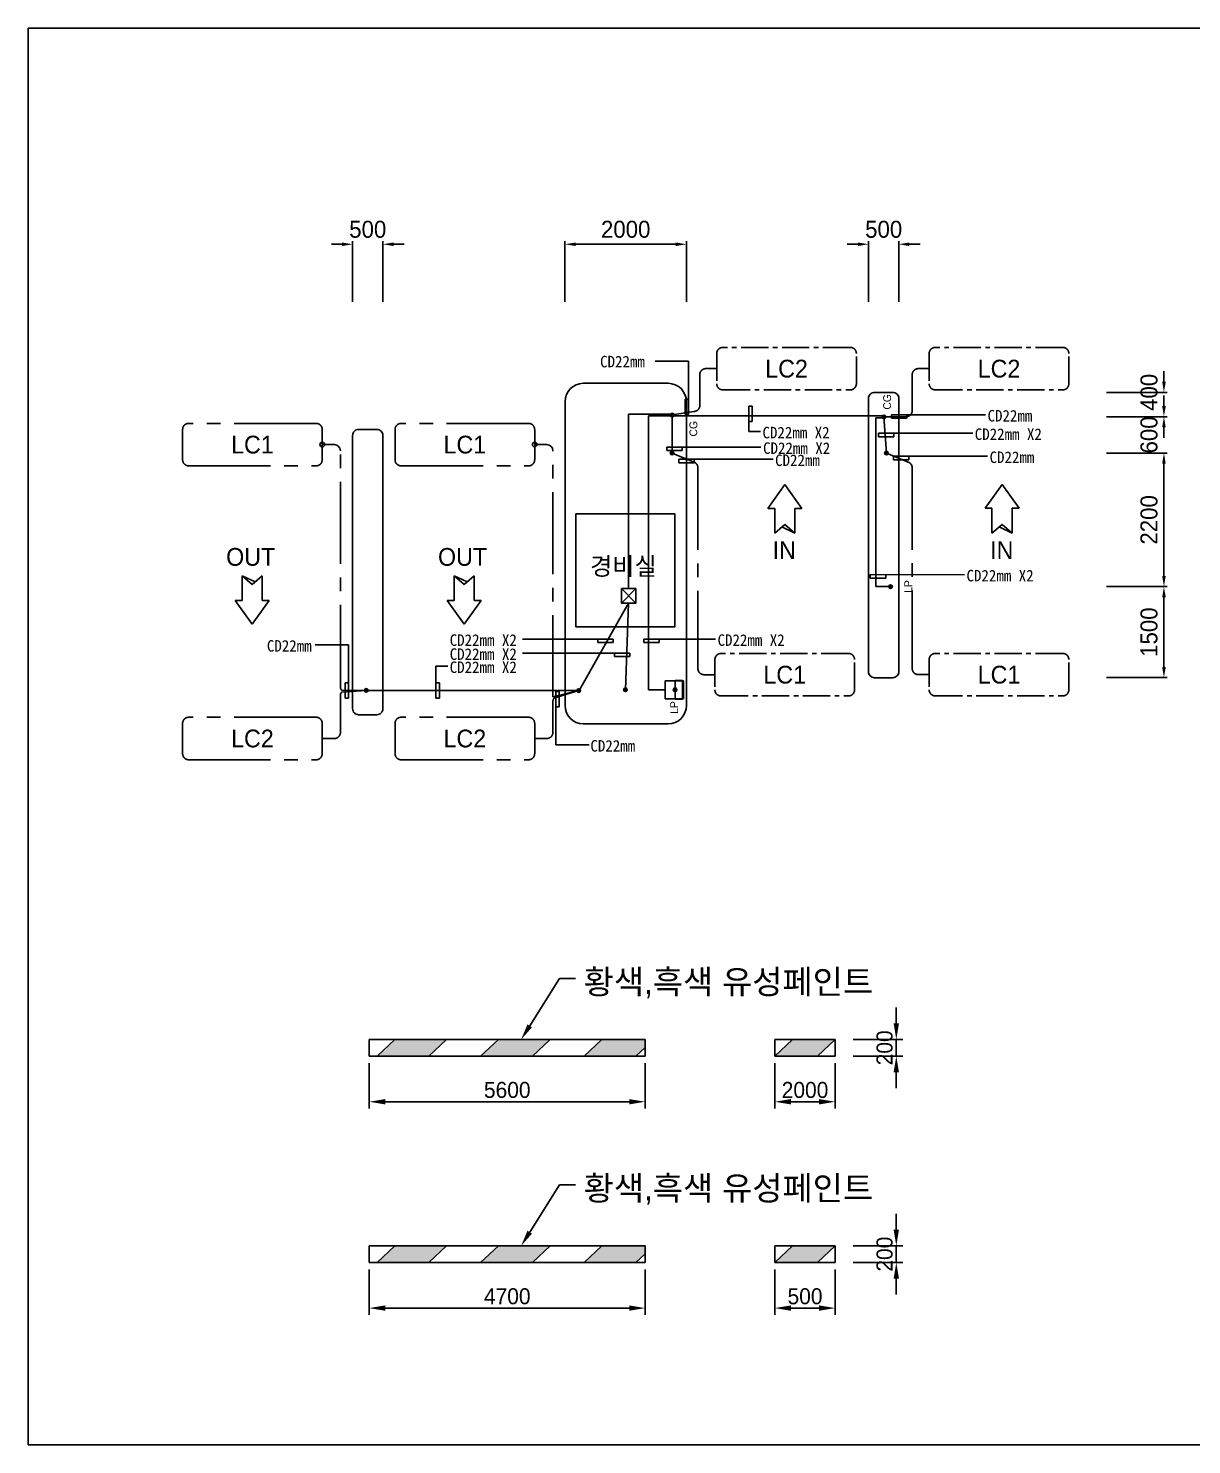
# Model space of a CAD drawing. Header units: millimetres. Extents: x 29838256 to 30236675, y -914750 to -833241.
# Drawn here: x 30005201 to 30024370, y -914750 to -891411 of the extents above; entities that cross this region are included whole.
import ezdxf
from ezdxf.enums import TextEntityAlignment as Align

# ---------------------------------------------------------------- set-up
doc = ezdxf.new("R2010")
doc.units = ezdxf.units.MM
doc.header["$LTSCALE"] = 600
doc.header["$MEASUREMENT"] = 0
doc.header["$PDSIZE"] = 1000
doc.linetypes.add('CENTER2', pattern=[1.125, 0.75, -0.125, 0.125, -0.125])
doc.layers.get('0').update_dxf_attribs({"linetype": 'CONTINUOUS'})
doc.layers.get('DEFPOINTS').update_dxf_attribs({"linetype": 'CONTINUOUS'})
for name, color, linetype in [('DY2', 2, 'CONTINUOUS'), ('DY3', 7, 'CONTINUOUS'), ('DY4', 1, 'CONTINUOUS'), ('e-con', 1, 'CONTINUOUS'), ('e-text', 6, 'CONTINUOUS'), ('e-text-box', 7, 'CONTINUOUS'), ('Parking-D', 1, 'CONTINUOUS'), ('Parking-S', 3, 'CONTINUOUS')]:
    doc.layers.add(name, color=color, linetype=linetype)
doc.styles.add('HGS', font='', dxfattribs={"height": 4.9})
doc.styles.add('돋움', font='Dotum.TTF')
doc.styles.add('돋음', font='Dotum.TTF')
doc.styles.get('HGS').set_extended_font_data('GulimChe')
doc.dimstyles.new('PARKING', dxfattribs={"dimscale": 1.5, "dimtxt": 80, "dimasz": 50, "dimexe": 15, "dimexo": 10, "dimgap": 30, "dimtad": 1, "dimdec": 0, "dimzin": 0, "dimdsep": 46, "dimtxsty": '돋움', "dimcen": 0.09, "dimclrd": 1, "dimclre": 1, "dimclrt": 3, "dimadec": 0, "dimazin": 0, "dimtfac": 1, "dimtdec": 0, "dimtix": 1, "dimtofl": 0, "dimtmove": 0, "dimatfit": 3, "dimfxl": 1, "dimtolj": 1, "dimtzin": 0, "dimarcsym": 0})

# ---------------------------------------------------------------- blocks, each defined once
blk = doc.blocks.new('*D336')
at = {"layer": 'DEFPOINTS', "color": 0, "transparency": 16777216}
for p in [(30019045, -894969), (30019045, -895951), (30019545, -895951)]:
    blk.add_point(p, dxfattribs=at)
at = {"layer": 'Parking-D', "color": 1, "lineweight": -2, "transparency": 16777216}
for p, q in [((30018870, -894969), (30018695, -894969)), ((30019045, -895916), (30019045, -894917)), ((30019545, -895916), (30019545, -894917)), ((30019720, -894969), (30019895, -894969))]:
    blk.add_line(p, q, dxfattribs=at)
at = {"layer": 'Parking-D', "color": 1, "transparency": 16777216}
for points in [[(30018870, -894940), (30018870, -894999), (30019045, -894969)], [(30019720, -894940), (30019720, -894999), (30019545, -894969)]]:
    blk.add_solid(points, dxfattribs=at)
at = {"layer": 'Parking-D', "color": 3, "transparency": 16777216, "insert": (30019295, -894724), "char_height": 280, "attachment_point": 5, "style": '돋움'}
blk.add_mtext('\\A1;500', dxfattribs=at)
blk = doc.blocks.new('*D337')
at = {"layer": 'DEFPOINTS', "color": 0, "transparency": 16777216}
for p in [(30011044, -894969), (30010544, -895951), (30011044, -895951)]:
    blk.add_point(p, dxfattribs=at)
at = {"layer": 'Parking-D', "color": 1, "lineweight": -2, "transparency": 16777216}
for p, q in [((30010369, -894969), (30010194, -894969)), ((30010544, -895916), (30010544, -894917)), ((30011044, -895916), (30011044, -894917)), ((30011219, -894969), (30011394, -894969))]:
    blk.add_line(p, q, dxfattribs=at)
at = {"layer": 'Parking-D', "color": 1, "transparency": 16777216}
for points in [[(30010369, -894940), (30010369, -894999), (30010544, -894969)], [(30011219, -894940), (30011219, -894999), (30011044, -894969)]]:
    blk.add_solid(points, dxfattribs=at)
at = {"layer": 'Parking-D', "color": 3, "transparency": 16777216, "insert": (30010794, -894724), "char_height": 280, "attachment_point": 5, "style": '돋움'}
blk.add_mtext('\\A1;500', dxfattribs=at)
blk = doc.blocks.new('*D338')
at = {"layer": 'DEFPOINTS', "color": 0, "transparency": 16777216}
for p in [(30016045, -894969), (30014044, -895951), (30016045, -895951)]:
    blk.add_point(p, dxfattribs=at)
at = {"layer": 'Parking-D', "color": 1, "lineweight": -2, "transparency": 16777216}
for p, q in [((30014044, -895916), (30014044, -894917)), ((30014219, -894969), (30015870, -894969)), ((30016045, -895916), (30016045, -894917))]:
    blk.add_line(p, q, dxfattribs=at)
at = {"layer": 'Parking-D', "color": 1, "transparency": 16777216}
for points in [[(30014219, -894940), (30014219, -894999), (30014044, -894969)], [(30015870, -894940), (30015870, -894999), (30016045, -894969)]]:
    blk.add_solid(points, dxfattribs=at)
at = {"layer": 'Parking-D', "color": 3, "transparency": 16777216, "insert": (30015044, -894724), "char_height": 280, "attachment_point": 5, "style": '돋움'}
blk.add_mtext('\\A1;2000', dxfattribs=at)
blk = doc.blocks.new('*D339')
at = {"layer": 'DEFPOINTS', "color": 0, "transparency": 16777216}
for p in [(30022932, -897410), (30023913, -897410), (30022932, -897811)]:
    blk.add_point(p, dxfattribs=at)
at = {"layer": 'Parking-D', "color": 1, "lineweight": -2, "transparency": 16777216}
for p, q in [((30023913, -897235), (30023913, -897060)), ((30022967, -897410), (30023966, -897410)), ((30022967, -897811), (30023966, -897811)), ((30023913, -897986), (30023913, -898161))]:
    blk.add_line(p, q, dxfattribs=at)
at = {"layer": 'Parking-D', "color": 1, "transparency": 16777216}
for points in [[(30023884, -897235), (30023943, -897235), (30023913, -897410)], [(30023884, -897986), (30023943, -897986), (30023913, -897811)]]:
    blk.add_solid(points, dxfattribs=at)
at = {"layer": 'Parking-D', "color": 3, "transparency": 16777216, "insert": (30023668, -897410), "char_height": 280, "attachment_point": 5, "rotation": 90, "style": '돋움'}
blk.add_mtext('\\A1;400', dxfattribs=at)
blk = doc.blocks.new('*D340')
at = {"layer": 'DEFPOINTS', "color": 0, "transparency": 16777216}
for p in [(30022932, -900611), (30023913, -900611), (30022932, -902111)]:
    blk.add_point(p, dxfattribs=at)
at = {"layer": 'Parking-D', "color": 1, "lineweight": -2, "transparency": 16777216}
for p, q in [((30022967, -900611), (30023966, -900611)), ((30023913, -901936), (30023913, -900786)), ((30022967, -902111), (30023966, -902111))]:
    blk.add_line(p, q, dxfattribs=at)
at = {"layer": 'Parking-D', "color": 1, "transparency": 16777216}
for points in [[(30023884, -900786), (30023943, -900786), (30023913, -900611)], [(30023884, -901936), (30023943, -901936), (30023913, -902111)]]:
    blk.add_solid(points, dxfattribs=at)
at = {"layer": 'Parking-D', "color": 3, "transparency": 16777216, "insert": (30023668, -901361), "char_height": 280, "attachment_point": 5, "rotation": 90, "style": '돋움'}
blk.add_mtext('\\A1;1500', dxfattribs=at)
blk = doc.blocks.new('*D341')
at = {"layer": 'DEFPOINTS', "color": 0, "transparency": 16777216}
for p in [(30022932, -897811), (30023913, -897811), (30022932, -898411)]:
    blk.add_point(p, dxfattribs=at)
at = {"layer": 'Parking-D', "color": 1, "lineweight": -2, "transparency": 16777216}
for p, q in [((30023913, -897636), (30023913, -897461)), ((30022967, -897811), (30023966, -897811)), ((30022967, -898411), (30023966, -898411)), ((30023913, -898586), (30023913, -898761))]:
    blk.add_line(p, q, dxfattribs=at)
at = {"layer": 'Parking-D', "color": 1, "transparency": 16777216}
for points in [[(30023884, -897636), (30023943, -897636), (30023913, -897811)], [(30023884, -898586), (30023943, -898586), (30023913, -898411)]]:
    blk.add_solid(points, dxfattribs=at)
at = {"layer": 'Parking-D', "color": 3, "transparency": 16777216, "insert": (30023668, -898111), "char_height": 280, "attachment_point": 5, "rotation": 90, "style": '돋움'}
blk.add_mtext('\\A1;600', dxfattribs=at)
blk = doc.blocks.new('*D342')
at = {"layer": 'DEFPOINTS', "color": 0, "transparency": 16777216}
for p in [(30022932, -898411), (30023913, -898411), (30022932, -900611)]:
    blk.add_point(p, dxfattribs=at)
at = {"layer": 'Parking-D', "color": 1, "lineweight": -2, "transparency": 16777216}
for p, q in [((30022967, -898411), (30023966, -898411)), ((30023913, -900436), (30023913, -898586)), ((30022967, -900611), (30023966, -900611))]:
    blk.add_line(p, q, dxfattribs=at)
at = {"layer": 'Parking-D', "color": 1, "transparency": 16777216}
for points in [[(30023884, -898586), (30023943, -898586), (30023913, -898411)], [(30023884, -900436), (30023943, -900436), (30023913, -900611)]]:
    blk.add_solid(points, dxfattribs=at)
at = {"layer": 'Parking-D', "color": 3, "transparency": 16777216, "insert": (30023668, -899511), "char_height": 280, "attachment_point": 5, "rotation": 90, "style": '돋움'}
blk.add_mtext('\\A1;2200', dxfattribs=at)

msp = doc.modelspace()

# ---------------------------------------------------------------- hatches: boundary and pattern name
at = {"layer": 'DY2', "ltscale": 5}
h = msp.add_hatch(color=2, dxfattribs=at)
h.paths.add_polyline_path([(30012093.5, -908073), (30011240.7, -908073), (30010948, -908348.7), (30011800.7, -908348.7)])
h.paths.add_polyline_path([(30013799, -908073), (30012946.2, -908073), (30012653.5, -908348.7), (30013506.3, -908348.7)])
h.paths.add_polyline_path([(30015366.2, -908203.2), (30015366.2, -908073), (30014651.8, -908073), (30014359, -908348.7), (30015211.8, -908348.7)])
at = {"layer": 'DY2'}
for points in [[(30018495.4, -908073), (30017795.3, -908073), (30017502.6, -908348.7), (30018202.7, -908348.7)], [(30018495.4, -911473.1), (30017795.3, -911473.1), (30017502.6, -911748.7), (30018202.7, -911748.7)]]:
    msp.add_hatch(color=2, dxfattribs=at).paths.add_polyline_path(points)
at = {"layer": 'DY2', "ltscale": 5}
h = msp.add_hatch(color=2, dxfattribs=at)
h.paths.add_polyline_path([(30012093.5, -911473.1), (30011240.7, -911473.1), (30010948, -911748.7), (30011800.7, -911748.7)])
h.paths.add_polyline_path([(30013799, -911473.1), (30012946.2, -911473.1), (30012653.5, -911748.7), (30013506.3, -911748.7)])
h.paths.add_polyline_path([(30015366.2, -911603.3), (30015366.2, -911473.1), (30014651.8, -911473.1), (30014359, -911748.7), (30015211.8, -911748.7)])
at = {"layer": 'e-con'}
for points in [[(30015842, -897785, 1), (30015782, -897785, 1)], [(30019328, -897814, 1), (30019268, -897814, 1)], [(30015839.5, -898410.6, 1), (30015779.5, -898410.6, 1)], [(30019370.5, -898411, 1), (30019310.5, -898411, 1)], [(30019438.1, -900611, 1), (30019378.1, -900611, 1)], [(30015069.5, -902311.3, 1), (30015009.5, -902311.3, 1)], [(30015887.5, -902311.3, 1), (30015827.5, -902311.3, 1)], [(30010799, -902320, 1), (30010739, -902320, 1)], [(30014301, -902324, 1), (30014241, -902324, 1)]]:
    msp.add_hatch(color=256, dxfattribs=at).paths.add_polyline_path(points)

# ---------------------------------------------------------------- linework, layer by layer
at = {"color": 4}
for p, q in [((30010043.6, -898270.6), (30010243.6, -898270.6)), ((30013544.2, -898270.6), (30013744.2, -898270.6))]:
    msp.add_line(p, q, dxfattribs=at)
for centre in [(30010043.6, -898270.6), (30013544.2, -898270.6)]:
    msp.add_circle(centre, 38.2, dxfattribs=at)
for centre in [(30010243.6, -898370.6), (30013744.2, -898370.6)]:
    msp.add_arc(centre, 100, 0, 90, dxfattribs=at)
at = {"layer": 'DY2', "color": 1, "ltscale": 5}
for p, q in [((30013462.7, -907849.3), (30013953.9, -907070.8)), ((30013953.9, -907070.8), (30014218.5, -907070.8)), ((30013462.7, -911249.3), (30013953.9, -910470.8)), ((30013953.9, -910470.8), (30014218.5, -910470.8))]:
    msp.add_line(p, q, dxfattribs=at)
at = {"layer": 'DY2', "color": 0, "ltscale": 5}
for p, q in [((30010818.4, -908073), (30015366.2, -908073)), ((30010818.4, -908073), (30010818.4, -908348.7)), ((30010948, -908348.7), (30011240.7, -908073)), ((30011800.7, -908348.7), (30012093.5, -908073)), ((30012653.5, -908348.7), (30012946.2, -908073)), ((30013506.3, -908348.7), (30013799, -908073)), ((30014359, -908348.7), (30014651.8, -908073)), ((30015366.2, -908073), (30015366.2, -908348.7)), ((30017502.6, -908073), (30018495.4, -908073)), ((30017502.6, -908073), (30017502.6, -908348.7)), ((30017502.6, -908348.7), (30017795.3, -908073)), ((30018202.7, -908348.7), (30018495.4, -908073)), ((30018495.4, -908073), (30018495.4, -908348.7)), ((30010818.4, -908348.7), (30015366.2, -908348.7)), ((30015211.8, -908348.7), (30015366.2, -908203.2)), ((30017502.6, -908348.7), (30018495.4, -908348.7)), ((30010818.4, -911473.1), (30015366.2, -911473.1)), ((30010818.4, -911473.1), (30010818.4, -911748.7)), ((30010948, -911748.7), (30011240.7, -911473.1)), ((30011800.7, -911748.7), (30012093.5, -911473.1)), ((30012653.5, -911748.7), (30012946.2, -911473.1)), ((30013506.3, -911748.7), (30013799, -911473.1)), ((30014359, -911748.7), (30014651.8, -911473.1)), ((30015211.8, -911748.7), (30015366.2, -911603.3)), ((30015366.2, -911473.1), (30015366.2, -911748.7)), ((30017502.6, -911473.1), (30018495.4, -911473.1)), ((30017502.6, -911473.1), (30017502.6, -911748.7)), ((30017502.6, -911748.7), (30017795.3, -911473.1)), ((30018202.7, -911748.7), (30018495.4, -911473.1)), ((30018495.4, -911473.1), (30018495.4, -911748.7)), ((30010818.4, -911748.7), (30015366.2, -911748.7)), ((30017502.6, -911748.7), (30018495.4, -911748.7))]:
    msp.add_line(p, q, dxfattribs=at)
at = {"layer": 'DY2', "color": 1, "ltscale": 5}
for points in [[(30013500, -907872.8), (30013321.5, -908073), (30013425.4, -907825.7)], [(30013500, -911272.9), (30013321.5, -911473.1), (30013425.4, -911225.8)]]:
    msp.add_solid(points, dxfattribs=at)
at = {"layer": 'DY4', "color": 3}
for p, q in [((30015529.1, -896898.1), (30016078.5, -896898.1)), ((30016078.5, -896898.1), (30016079.1, -897776.3)), ((30016021.6, -897776.3), (30016021.6, -897522.8)), ((30016021.6, -897522.8), (30016079.1, -897522.8)), ((30016079.1, -897776.3), (30016021.6, -897776.3)), ((30017071.1, -897634.6), (30017128.5, -897634.6)), ((30017071.6, -898055.9), (30017071.1, -897634.6)), ((30017128.5, -897634.6), (30017128.5, -897888.2)), ((30019421.4, -897778.6), (30019421.4, -897836)), ((30020972.6, -897779.1), (30019421.4, -897778.6)), ((30019421.4, -897836), (30019675, -897836)), ((30019675, -897836), (30019675, -897778.6)), ((30017128.5, -897888.2), (30017071.1, -897888.2)), ((30017266, -898055.9), (30017071.6, -898055.9)), ((30019210.2, -898082.4), (30019210.2, -898139.8)), ((30020761.4, -898082.9), (30019210.2, -898082.4)), ((30019463.8, -898139.8), (30019463.8, -898082.4)), ((30015722.2, -898312.4), (30015722.2, -898369.8)), ((30017273.4, -898312.9), (30015722.2, -898312.4)), ((30015975.8, -898369.8), (30015975.8, -898312.4)), ((30019210.2, -898139.8), (30019463.8, -898139.8)), ((30015722.2, -898369.8), (30015975.8, -898369.8)), ((30015920.4, -898512.3), (30015920.4, -898569.7)), ((30017471.7, -898512.8), (30015920.4, -898512.3)), ((30016174, -898569.7), (30016174, -898512.3)), ((30019454.4, -898462.6), (30019454.4, -898520)), ((30021005.6, -898463.1), (30019454.4, -898462.6)), ((30019454.4, -898520), (30019708, -898520)), ((30019708, -898520), (30019708, -898462.6)), ((30015920.4, -898569.7), (30016174, -898569.7)), ((30019074.2, -900413.4), (30019074.2, -900470.8)), ((30020625.4, -900413.9), (30019074.2, -900413.4)), ((30019327.8, -900470.8), (30019327.8, -900413.4)), ((30019074.2, -900470.8), (30019327.8, -900470.8)), ((30009929, -901569.9), (30010478.4, -901569.9)), ((30010478.4, -901569.9), (30010478.9, -902448.2)), ((30013345.6, -901475.9), (30014837.8, -901475.4)), ((30014584.2, -901532.8), (30014584.2, -901475.4)), ((30014837.8, -901532.8), (30014584.2, -901532.8)), ((30014837.8, -901475.4), (30014837.8, -901532.8)), ((30015344.2, -901475.4), (30015344.2, -901532.8)), ((30016523.4, -901475.9), (30015344.2, -901475.4)), ((30015344.2, -901532.8), (30015597.8, -901532.8)), ((30015597.8, -901532.8), (30015597.8, -901475.4)), ((30013345.6, -901706.9), (30015110.8, -901706.4)), ((30014857.2, -901763.8), (30014857.2, -901706.4)), ((30015110.8, -901763.8), (30014857.2, -901763.8)), ((30015110.8, -901706.4), (30015110.8, -901763.8)), ((30011917.6, -901921.9), (30011917.1, -902448.2)), ((30012112, -901921.9), (30011917.6, -901921.9)), ((30010421.5, -902448.2), (30010421.5, -902194.6)), ((30010421.5, -902194.6), (30010478.9, -902194.6)), ((30011974.5, -902194.6), (30011917.1, -902194.6)), ((30011974.5, -902448.2), (30011974.5, -902194.6)), ((30010478.9, -902448.2), (30010421.5, -902448.2)), ((30011917.1, -902448.2), (30011974.5, -902448.2)), ((30013891.1, -902339.2), (30013948.5, -902339.2)), ((30013891.6, -903217.4), (30013891.1, -902339.2)), ((30013948.5, -902339.2), (30013948.5, -902592.8)), ((30013948.5, -902592.8), (30013891.1, -902592.8)), ((30014441, -903217.4), (30013891.6, -903217.4))]:
    msp.add_line(p, q, dxfattribs=at)
at = {"layer": 'e-con'}
for p, q in [((30015785.5, -897771), (30015092.5, -897771)), ((30015092.5, -900643), (30015092.5, -897771)), ((30015785.5, -897799), (30015420, -897799)), ((30015420, -897799), (30015420, -902311.3)), ((30015809.5, -898410.6), (30015809.5, -897797)), ((30019273.3, -897797), (30015831, -897797)), ((30019273.3, -897831), (30019165, -897831)), ((30019165, -897831), (30019165, -900611)), ((30019340.5, -898411), (30019298, -897814)), ((30019378.1, -900611), (30019165, -900611)), ((30015092.5, -900885), (30014279.1, -902324)), ((30015092.5, -900885), (30015039.5, -902311.3)), ((30014271, -902324), (30010769, -902320)), ((30015694.5, -902311.3), (30015420, -902311.3))]:
    msp.add_line(p, q, dxfattribs=at)
at = {"layer": 'e-con', "color": 3}
for p, q in [((30015209, -900643), (30014976, -900885)), ((30015209, -900885), (30014976, -900643))]:
    msp.add_line(p, q, dxfattribs=at)
at = {"layer": 'e-con'}
msp.add_lwpolyline([(30005201, -891411), (30043539, -891411), (30043539, -914750), (30005201, -914750)], close=True, dxfattribs=at)
at = {"layer": 'e-con', "color": 3}
for points in [[(30014223, -899413), (30015855, -899413), (30015855, -901271), (30014223, -901271)], [(30014976, -900643), (30015209, -900643), (30015209, -900885), (30014976, -900885)]]:
    msp.add_lwpolyline(points, close=True, dxfattribs=at)
at = {"layer": 'e-text-box'}
for p, q in [((30019503.1, -907809, -77386.1), (30019503.1, -907545, -77386.1)), ((30018795, -908073, -77386.1), (30019613.1, -908073, -77386.1)), ((30019503.1, -908348.7, -77386.1), (30019503.1, -908073, -77386.1)), ((30018795, -908348.7, -77386.1), (30019613.1, -908348.7, -77386.1)), ((30010818.4, -908463.7, -77386.1), (30010818.4, -909209, -77386.1)), ((30015366.2, -908463.7, -77386.1), (30015366.2, -909209, -77386.1)), ((30017502.6, -908463.7, -77386.1), (30017502.6, -909209, -77386.1)), ((30018495.4, -908463.7, -77386.1), (30018495.4, -909209, -77386.1)), ((30019503.1, -908612.7, -77386.1), (30019503.1, -908876.7, -77386.1)), ((30011082.4, -909099, -77386.1), (30015102.2, -909099, -77386.1)), ((30017766.6, -909099, -77386.1), (30018231.4, -909099, -77386.1)), ((30019503.1, -911209.1, -77386.1), (30019503.1, -910945.1, -77386.1)), ((30018795, -911473.1, -77386.1), (30019613.1, -911473.1, -77386.1)), ((30019503.1, -911748.7, -77386.1), (30019503.1, -911473.1, -77386.1)), ((30018795, -911748.7, -77386.1), (30019613.1, -911748.7, -77386.1)), ((30010818.4, -911863.8, -77386.1), (30010818.4, -912609, -77386.1)), ((30015366.2, -911863.8, -77386.1), (30015366.2, -912609, -77386.1)), ((30017502.6, -911863.8, -77386.1), (30017502.6, -912609, -77386.1)), ((30018495.4, -911863.8, -77386.1), (30018495.4, -912609, -77386.1)), ((30019503.1, -912012.7, -77386.1), (30019503.1, -912276.7, -77386.1)), ((30011082.4, -912499, -77386.1), (30015102.2, -912499, -77386.1)), ((30017766.6, -912499, -77386.1), (30018231.4, -912499, -77386.1))]:
    msp.add_line(p, q, dxfattribs=at)
for points in [[(30019459.1, -907809, -77386.1), (30019547.1, -907809, -77386.1), (30019503.1, -908073, -77386.1)], [(30019459.1, -908612.7, -77386.1), (30019547.1, -908612.7, -77386.1), (30019503.1, -908348.7, -77386.1)], [(30011082.4, -909055, -77386.1), (30011082.4, -909143, -77386.1), (30010818.4, -909099, -77386.1)], [(30015102.2, -909055, -77386.1), (30015102.2, -909143, -77386.1), (30015366.2, -909099, -77386.1)], [(30017766.6, -909055, -77386.1), (30017766.6, -909143, -77386.1), (30017502.6, -909099, -77386.1)], [(30018231.4, -909055, -77386.1), (30018231.4, -909143, -77386.1), (30018495.4, -909099, -77386.1)], [(30019459.1, -911209.1, -77386.1), (30019547.1, -911209.1, -77386.1), (30019503.1, -911473.1, -77386.1)], [(30019459.1, -912012.7, -77386.1), (30019547.1, -912012.7, -77386.1), (30019503.1, -911748.7, -77386.1)], [(30011082.4, -912455, -77386.1), (30011082.4, -912543, -77386.1), (30010818.4, -912499, -77386.1)], [(30015102.2, -912455, -77386.1), (30015102.2, -912543, -77386.1), (30015366.2, -912499, -77386.1)], [(30017766.6, -912455, -77386.1), (30017766.6, -912543, -77386.1), (30017502.6, -912499, -77386.1)], [(30018231.4, -912455, -77386.1), (30018231.4, -912543, -77386.1), (30018495.4, -912499, -77386.1)]]:
    msp.add_solid(points, dxfattribs=at)
at = {"layer": 'Parking-S', "color": 4, "linetype": 'CENTER2', "ltscale": 3}
for p, q in [((30016266.9, -897623.5), (30016264.9, -897118.4)), ((30016544.7, -897018.4), (30016364.9, -897018.4)), ((30019765.4, -897710.5), (30019765.4, -897118.4)), ((30020045.2, -897018.4), (30019865.4, -897018.4)), ((30010343.6, -902260.9), (30010343.6, -898370.6)), ((30013845.2, -902429.6), (30013844.2, -898370.6)), ((30016234.5, -898652.7), (30016234.5, -901961.9)), ((30019765.4, -898652), (30019765.4, -901961.2)), ((30016514.3, -902061.9), (30016334.5, -902061.9)), ((30020045.2, -902061.3), (30019865.4, -902061.3)), ((30010343.6, -902406.7), (30010343.6, -903013.4)), ((30013845.2, -902503.7), (30013844.2, -903013.4)), ((30010043.6, -903113.4), (30010243.6, -903113.4)), ((30013544.2, -903113.4), (30013744.2, -903113.4))]:
    msp.add_line(p, q, dxfattribs=at)
at = {"layer": 'Parking-S', "color": 2}
for p, q in [((30015744.5, -897260.5), (30014344.3, -897260.5)), ((30014044.2, -897560.5), (30014044.2, -902571.3)), ((30016044.6, -902571.3), (30016044.6, -897560.5)), ((30015994.6, -902161.3), (30015694.5, -902161.3)), ((30015694.5, -902161.3), (30015694.5, -902461.3)), ((30015857.5, -902156.3), (30015982.6, -902156.3)), ((30015857.5, -902156.3), (30015857.5, -902466.3)), ((30015982.6, -902156.3), (30015982.6, -902466.3)), ((30015994.6, -902461.3), (30015994.6, -902161.3)), ((30015694.5, -902461.3), (30015994.6, -902461.3)), ((30015982.6, -902466.3), (30015857.5, -902466.3)), ((30014344.3, -902871.4), (30015744.5, -902871.4))]:
    msp.add_line(p, q, dxfattribs=at)
at = {"layer": 'Parking-S', "color": 4, "linetype": 'CENTER2'}
for p, q in [((30015812.6, -897778.5), (30016166.8, -897723.5)), ((30019315.1, -897810.5), (30019665.4, -897810.5)), ((30015809.5, -898411), (30016193.6, -898572)), ((30019340.5, -898411), (30019724.6, -898571.7)), ((30010360.9, -902317), (30010769, -902320)), ((30010360.9, -902350.6), (30010769, -902320)), ((30013845.2, -902429.6), (30014271, -902324)), ((30013862.4, -902447.6), (30014271, -902324))]:
    msp.add_line(p, q, dxfattribs=at)
at = {"layer": 'Parking-S', "color": 6}
for p, q in [((30017383.8, -899321), (30017664.5, -898929.1)), ((30017945.1, -899321), (30017664.5, -898929.1)), ((30020964.8, -899320.4), (30021245.4, -898928.5)), ((30021526.1, -899320.4), (30021245.4, -898928.5)), ((30017383.8, -899321), (30017498.9, -899321)), ((30017498.9, -899321), (30017498.9, -899729.1)), ((30017945.1, -899321), (30017830, -899321)), ((30017830, -899321), (30017830, -899729.1)), ((30020964.8, -899320.4), (30021079.9, -899320.4)), ((30021079.9, -899320.4), (30021079.9, -899728.4)), ((30021526.1, -899320.4), (30021411, -899320.4)), ((30021411, -899320.4), (30021411, -899728.4)), ((30017498.9, -899729.1), (30017664.5, -899585.2)), ((30017830, -899729.1), (30017615.3, -899628)), ((30017830, -899729.1), (30017664.5, -899585.2)), ((30021079.9, -899728.4), (30021245.4, -899584.6)), ((30021411, -899728.4), (30021196.2, -899627.3)), ((30021411, -899728.4), (30021245.4, -899584.6)), ((30008724.8, -900838.3), (30008724.8, -900430.3)), ((30008724.8, -900430.3), (30008890.3, -900574.1)), ((30008724.8, -900430.3), (30008939.5, -900531.4)), ((30009055.9, -900430.3), (30008890.3, -900574.1)), ((30009055.9, -900838.3), (30009055.9, -900430.3)), ((30012215.8, -900838.3), (30012215.8, -900430.3)), ((30012215.8, -900430.3), (30012381.4, -900574.1)), ((30012215.8, -900430.3), (30012430.6, -900531.4)), ((30012546.9, -900430.3), (30012381.4, -900574.1)), ((30012546.9, -900838.3), (30012546.9, -900430.3)), ((30008609.7, -900838.3), (30008890.3, -901230.2)), ((30008609.7, -900838.3), (30008724.8, -900838.3)), ((30009171, -900838.3), (30008890.3, -901230.2)), ((30009171, -900838.3), (30009055.9, -900838.3)), ((30012100.7, -900838.3), (30012381.4, -901230.2)), ((30012100.7, -900838.3), (30012215.8, -900838.3)), ((30012662, -900838.3), (30012381.4, -901230.2)), ((30012662, -900838.3), (30012546.9, -900838.3))]:
    msp.add_line(p, q, dxfattribs=at)
at = {"layer": 'Parking-S', "color": 0, "linetype": 'CENTER2', "elevation": 0}
for points in [[(30016544.7, -896768.4), (30016544.7, -897268.5, 0.4142136), (30016644.7, -897368.5), (30018745, -897368.5, 0.4142136), (30018845, -897268.5), (30018845, -896768.4, 0.4142136), (30018745, -896668.4), (30016644.7, -896668.4, 0.4142136)], [(30020045.2, -896768.4), (30020045.2, -897268.5, 0.4142136), (30020145.3, -897368.5), (30022245.6, -897368.5, 0.4142136), (30022345.6, -897268.5), (30022345.6, -896768.4, 0.4142136), (30022245.6, -896668.4), (30020145.3, -896668.4, 0.4142136)], [(30016514.3, -901811.9), (30016514.3, -902311.9, 0.4142136), (30016614.3, -902412), (30018714.6, -902412, 0.4142136), (30018814.7, -902311.9), (30018814.7, -901811.9, 0.4142136), (30018714.6, -901711.8), (30016614.3, -901711.8, 0.4142136)], [(30020045.2, -901811.2), (30020045.2, -902311.3, 0.4142136), (30020145.3, -902411.3), (30022245.6, -902411.3, 0.4142136), (30022345.6, -902311.3), (30022345.6, -901811.2, 0.4142136), (30022245.6, -901711.2), (30020145.3, -901711.2, 0.4142136)]]:
    msp.add_lwpolyline(points, format="xyb", close=True, dxfattribs=at)
at = {"layer": 'Parking-S', "color": 2, "elevation": 0}
for points in [[(30019045.1, -902011.2, 0.4142136), (30019145.1, -902111.3), (30019445.1, -902111.3, 0.4142136), (30019545.2, -902011.2), (30019545.2, -897510.5, 0.4142136), (30019445.1, -897410.5), (30019145.1, -897410.5, 0.4142136), (30019045.1, -897510.5)], [(30010543.7, -902621.3, 0.4142136), (30010643.7, -902721.4), (30010943.7, -902721.4, 0.4142136), (30011043.7, -902621.3), (30011043.7, -898120.6, 0.4142136), (30010943.7, -898020.6), (30010643.7, -898020.6, 0.4142136), (30010543.7, -898120.6)]]:
    msp.add_lwpolyline(points, format="xyb", close=True, dxfattribs=at)
at = {"layer": 'Parking-S', "color": 0, "linetype": 'CENTER2', "ltscale": 3, "elevation": 0}
for points in [[(30010043.6, -898520.7), (30010043.6, -898020.6, 0.4142136), (30009943.6, -897920.6), (30007843.2, -897920.6, 0.4142136), (30007743.2, -898020.6), (30007743.2, -898520.7, 0.4142136), (30007843.2, -898620.7), (30009943.6, -898620.7, 0.4142136)], [(30013544.2, -898520.7), (30013544.2, -898020.6, 0.4142136), (30013444.1, -897920.6), (30011343.8, -897920.6, 0.4142136), (30011243.8, -898020.6), (30011243.8, -898520.7, 0.4142136), (30011343.8, -898620.7), (30013444.1, -898620.7, 0.4142136)], [(30010043.6, -903363.5), (30010043.6, -902863.4, 0.4142136), (30009943.6, -902763.4), (30007843.2, -902763.4, 0.4142136), (30007743.2, -902863.4), (30007743.2, -903363.5, 0.4142136), (30007843.2, -903463.5), (30009943.6, -903463.5, 0.4142136)], [(30013544.2, -903363.5), (30013544.2, -902863.4, 0.4142136), (30013444.1, -902763.4), (30011343.8, -902763.4, 0.4142136), (30011243.8, -902863.4), (30011243.8, -903363.5, 0.4142136), (30011343.8, -903463.5), (30013444.1, -903463.5, 0.4142136)]]:
    msp.add_lwpolyline(points, format="xyb", close=True, dxfattribs=at)
at = {"layer": 'Parking-S'}
for centre in [(30015812, -897785), (30019298, -897814), (30015809.5, -898410.6), (30015809.5, -898410.6), (30019340.5, -898411), (30019340.5, -898411), (30019408.1, -900611), (30015039.5, -902311.3), (30015857.5, -902311.3), (30010769, -902320), (30014271, -902324)]:
    msp.add_circle(centre, 30, dxfattribs=at)
at = {"layer": 'Parking-S', "color": 4, "linetype": 'CENTER2', "ltscale": 3}
for centre, start, end in [((30016364.9, -897118.4), 90, 180), ((30019865.4, -897118.4), 90, 180), ((30016166.8, -897623.5), 270, 0), ((30019665.4, -897710.5), 270, 0), ((30016134.4, -898652.7), 0, 53.72356), ((30019665.4, -898652.3), 0, 53.72356), ((30016334.5, -901961.9), 180, 270), ((30019865.4, -901961.2), 180, 270), ((30010243.6, -903013.4), 270, 0), ((30013744.2, -903013.4), 270, 0)]:
    msp.add_arc(centre, 100, start, end, dxfattribs=at)
at = {"layer": 'Parking-S', "color": 2}
for centre, start, end in [((30014344.3, -897560.5), 90, 180), ((30015744.5, -897560.5), 0, 90), ((30014344.3, -902571.3), 180, 270), ((30015744.5, -902571.3), 270, 0)]:
    msp.add_arc(centre, 300, start, end, dxfattribs=at)
at = {"layer": 'Parking-S', "color": 4, "linetype": 'CENTER2'}
for centre, start, end in [((30010443.6, -902260.9), 180, 214.14454), ((30013945.2, -902503.7), 145.85546, 180)]:
    msp.add_arc(centre, 100, start, end, dxfattribs=at)
at = {"layer": 'Parking-S', "color": 0, "linetype": 'CENTER2'}
msp.add_arc((30010443.6, -902406.7), 100, 145.85546, 180, dxfattribs=at)

# ---------------------------------------------------------------- texts
at = {"layer": 'DY3', "linetype": 'Continuous', "style": 'HGS'}
for s, p in [('CD22mm', (30014622.6, -896997.3, 0)), ('CD22mm', (30021007.1, -897889.9, 0)), ('CD22mm X2', (30017298.5, -898167.7, 0)), ('CD22mm X2', (30020795.9, -898193.7, 0)), ('CD22mm X2', (30017307.9, -898423.7, 0)), ('CD22mm', (30017506.2, -898623.6, 0)), ('CD22mm', (30021040.1, -898573.9, 0)), ('CD22mm X2', (30020659.9, -900524.7, 0)), ('CD22mm', (30009131.9, -901681.7, 0)), ('CD22mm X2', (30012144.5, -901586.7, 0)), ('CD22mm X2', (30016557.9, -901586.7, 0)), ('CD22mm X2', (30012144.5, -901817.7, 0)), ('CD22mm X2', (30012144.5, -902033.7, 0)), ('CD22mm', (30014462.6, -903329.3, 0))]:
    msp.add_text(s, height=190.12, dxfattribs=at).set_placement(p)
at = {"layer": 'e-text', "linetype": 'Continuous', "style": '돋움'}
for s, p in [('CG', (30019416.6, -897693.3)), ('CG', (30016224.1, -898136.6)), ('LP', (30019764.6, -900712.5)), ('LP', (30015906.6, -902705.5))]:
    msp.add_text(s, height=129.67, rotation=90, dxfattribs=at).set_placement(p)
for s, p in [('IN', (30017464.8, -900155.2, 4986.3)), ('IN', (30021049.3, -900155.5, 4986.3)), ('OUT', (30008460.7, -900267.2, 7479.4)), ('OUT', (30011951.7, -900267.2, 7479.4))]:
    msp.add_text(s, height=292.77, dxfattribs=at).set_placement(p)
at = {"layer": 'e-text', "style": '돋음'}
for p in [(30014350.8, -907321.5), (30014350.8, -910721.6)]:
    msp.add_text('황색,흑색 유성페인트', height=396.903, dxfattribs=at).set_placement(p)
at = {"layer": 'e-text', "char_height": 264, "attachment_point": 5, "rotation": 90, "style": '돋움'}
for insert in [(30019310.6, -908210.9, -77386.1), (30019310.6, -911610.9, -77386.1)]:
    msp.add_mtext('200', dxfattribs=dict(at, insert=insert))
at = {"layer": 'e-text', "char_height": 264, "attachment_point": 5, "style": '돋움'}
for s, insert in [('5600', (30013092.3, -908906.1, -77386.1)), ('2000', (30017999, -908906.4, -77386.1)), ('4700', (30013092.3, -912306.1, -77386.1)), ('500', (30017999, -912306.5, -77386.1))]:
    msp.add_mtext(s, dxfattribs=dict(at, insert=insert))
at = {"layer": 'Parking-S', "color": 7, "style": '돋움'}
for s, p in [('LC2', (30017694.8, -897018.4)), ('LC2', (30021195.4, -897018.4)), ('LC1', (30008893.4, -898270.6)), ('LC1', (30012394, -898270.6)), ('경비실', (30015006.2, -900272.4)), ('LC1', (30017664.5, -902061.9)), ('LC1', (30021195.4, -902061.3)), ('LC2', (30008893.4, -903113.4)), ('LC2', (30012394, -903113.4))]:
    msp.add_text(s, height=292.77, dxfattribs=at).set_placement(p, align=Align.MIDDLE)

# ---------------------------------------------------------------- dimensions: what is measured, and where the dimension line sits
at = {"layer": 'Parking-D'}
for base, p1, p2, angle, picture, middle in [((30011043.7, -894969.4, 1073.6), (30010543.7, -895950.9, 1073.6), (30011043.7, -895950.9, 1073.6), 180, '*D337', (30010793.7, -894724.2, 1073.6)), ((30016044.6, -894969.4, 1073.6), (30014044.2, -895950.9, 1073.6), (30016044.6, -895950.9, 1073.6), 180, '*D338', (30015044.4, -894724.2, 1073.6)), ((30023913.341, -897810.5458), (30022931.7889, -898410.9655), (30022931.7889, -897810.5458), 270, '*D341', (30023668.151, -898110.7556)), ((30023913.3, -898411), (30022931.8, -900611), (30022931.8, -898411), 270, '*D342', (30023668.2, -899511)), ((30023913.3, -900611), (30022931.8, -902111.3), (30022931.8, -900611), 270, '*D340', (30023668.2, -901361.1))]:
    dim = msp.add_linear_dim(base=base, p1=p1, p2=p2, angle=angle, dimstyle='PARKING', override={"dimscale": 3.5, "dimtmove": 1}, dxfattribs=at)
    dim.commit()
    dim.dimension.update_dxf_attribs({"geometry": picture, "text_midpoint": middle})
dim = msp.add_linear_dim(base=(30019045.1, -894969.4, 1073.6), p1=(30019545.2, -895950.9, 1073.6), p2=(30019045.1, -895950.9, 1073.6), dimstyle='PARKING', override={"dimscale": 3.5, "dimtmove": 1}, dxfattribs=at)
dim.commit()
dim.dimension.update_dxf_attribs({"geometry": '*D336', "text_midpoint": (30019295.1, -894724.2, 1073.6)})
dim = msp.add_linear_dim(base=(30023913.3, -897410.5), p1=(30022931.8, -897810.5), p2=(30022931.8, -897410.5), angle=270, dimstyle='PARKING', override={"dimscale": 3.5, "dimtmove": 1}, dxfattribs=at)
dim.commit()
dim.dimension.update_dxf_attribs({"geometry": '*D339', "text_midpoint": (30023913.3, -897410.5), "dimtype": 160})

doc.saveas('drawing.dxf')
